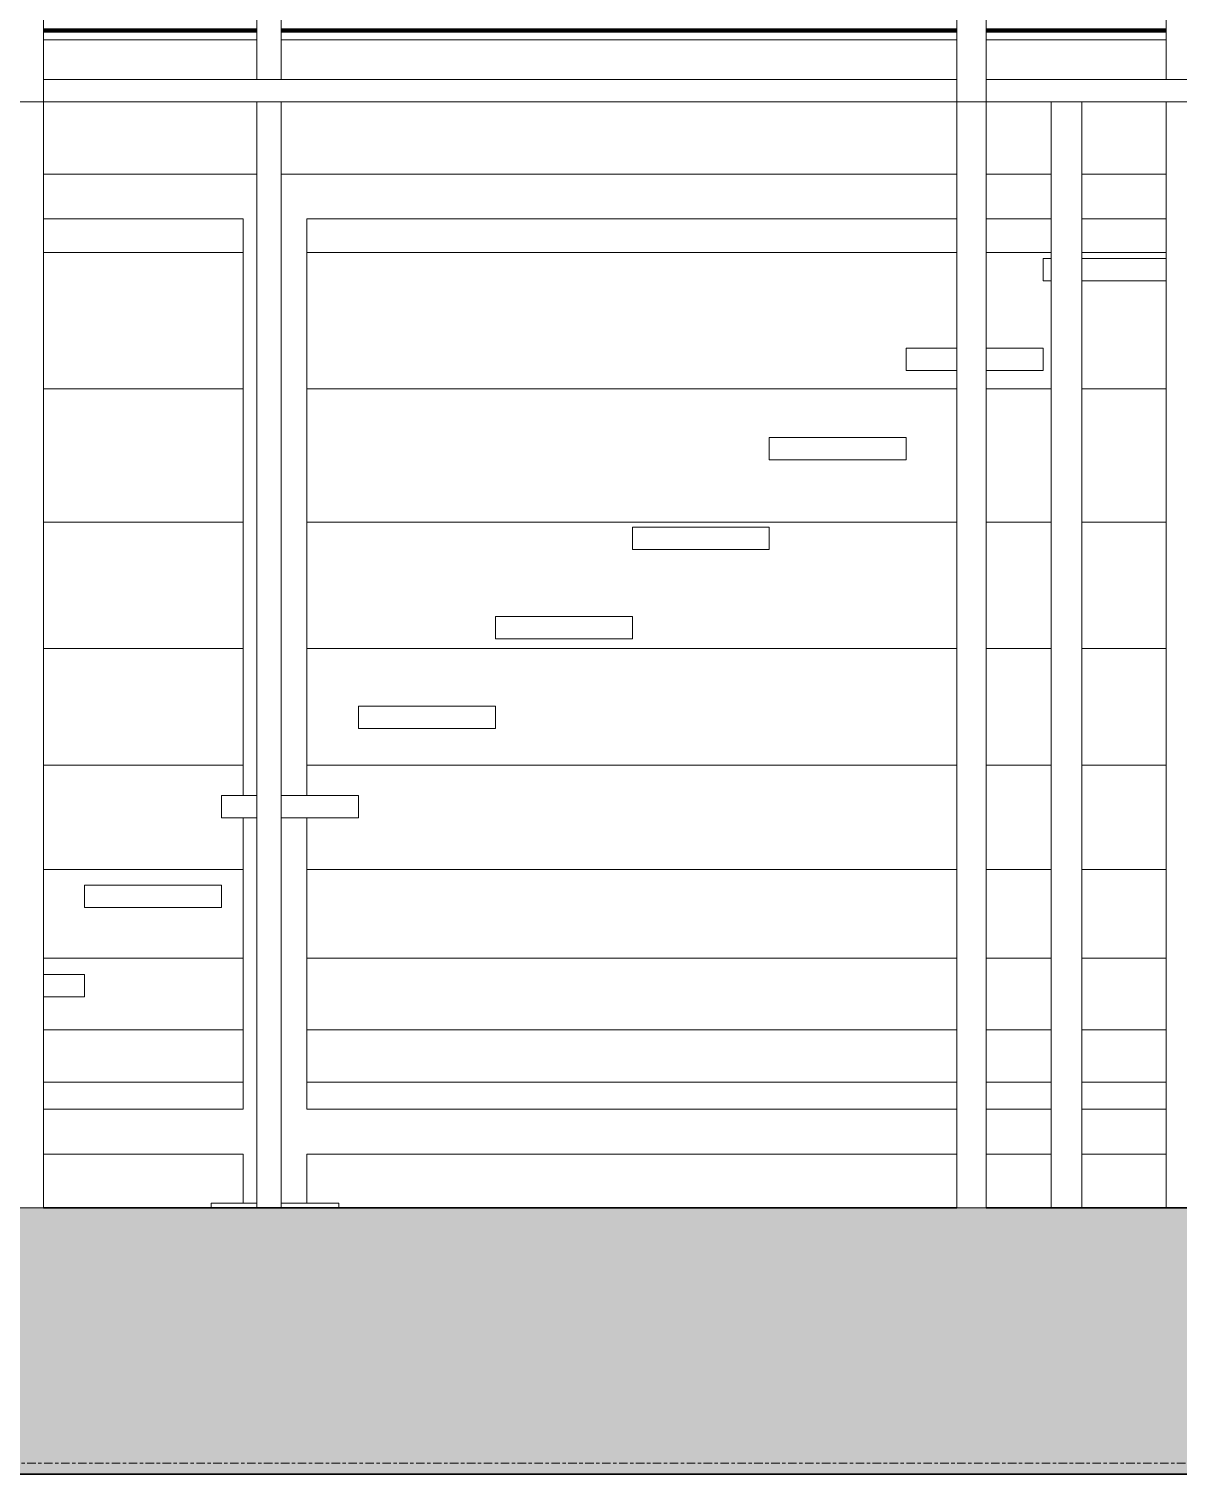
# Model space of a CAD drawing. Header units: centimetres. Extents: x -11896 to 2794, y -437 to 1921.
# Drawn here: x -10624.7 to -10408.9, y 44 to 315.3 of the extents above; entities that cross this region are included whole.
import ezdxf

# ---------------------------------------------------------------- set-up
doc = ezdxf.new("R2010")
doc.units = ezdxf.units.CM
doc.linetypes.add('Centre', pattern=[3.175, 0.635, -0.475, 1.59, -0.475])
for name, color, linetype, lineweight in [('A-FLOR', 7, 'Continuous', 9), ('A-FLOR-LEVL', 7, 'Continuous', 9), ('A-FLOR-PATT', 7, 'Continuous', 35), ('M-EQPM', 7, 'Continuous', 9)]:
    doc.layers.add(name, color=color, linetype=linetype, lineweight=lineweight)

# ---------------------------------------------------------------- blocks, each defined once
blk = doc.blocks.new('PQ_RVR_EST-01_ZZ_ZZ_MO_T_A_rvt-1-Sección 2-1')
at = {"layer": 'A-FLOR-PATT', "lineweight": 9, "true_color": 0x9a9a9a}
blk.add_hatch(color=253, dxfattribs=at).paths.add_polyline_path([(-11182.13, 44), (-5133.96, 44), (-5133.96, 94), (-11182.13, 94)])
at = {"layer": 'A-FLOR', "lineweight": 35}
for p, q in [((-10450.49, 94), (-10621.97, 94)), ((-10315.35, 94), (-10444.98, 94)), ((-11182.13, 44), (-5133.96, 44))]:
    blk.add_line(p, q, dxfattribs=at)
blk = doc.blocks.new('EQ-01-001 - EQ-01-001_dwg_Agrupar_952-1505045-Sección 2-1')
at = {"layer": 'M-EQPM', "color": 136, "true_color": 0x007f7f}
for p, q in [((-10434.24, 272.18), (-10434.24, 267.98)), ((-10434.24, 272.18), (-10432.73, 272.18)), ((-10434.24, 272.18), (-10432.73, 272.18)), ((-10434.24, 272.18), (-10434.24, 267.98)), ((-10426.98, 272.18), (-10411.18, 272.18)), ((-10426.98, 272.18), (-10411.18, 272.18)), ((-10426.98, 272.18), (-10411.18, 272.18)), ((-10434.24, 267.98), (-10432.73, 267.98)), ((-10432.73, 267.98), (-10434.24, 267.98)), ((-10426.98, 267.98), (-10411.18, 267.98)), ((-10411.18, 267.98), (-10426.98, 267.98)), ((-10411.18, 267.98), (-10426.98, 267.98))]:
    blk.add_line(p, q, dxfattribs=at)
at = {"layer": 'M-EQPM', "color": 136, "true_color": 0x007f7f, "flags": 128}
blk.add_lwpolyline([(-10432.73, 267.98), (-10434.24, 267.98), (-10434.24, 272.18), (-10432.73, 272.18)], dxfattribs=at)
blk = doc.blocks.new('EQ-01-001 - EQ-01-001_dwg_Agrupar_952-1505046-Sección 2-1')
at = {"layer": 'M-EQPM', "color": 136, "true_color": 0x007f7f}
for p, q in [((-10459.96, 255.38), (-10459.96, 251.18)), ((-10459.96, 255.38), (-10450.49, 255.38)), ((-10459.96, 255.38), (-10450.49, 255.38)), ((-10459.96, 255.38), (-10459.96, 251.18)), ((-10444.98, 255.38), (-10434.24, 255.38)), ((-10444.98, 255.38), (-10434.24, 255.38)), ((-10444.98, 255.38), (-10434.24, 255.38)), ((-10434.24, 251.18), (-10434.24, 255.38)), ((-10434.24, 251.18), (-10434.24, 255.38)), ((-10459.96, 251.18), (-10450.49, 251.18)), ((-10450.49, 251.18), (-10459.96, 251.18)), ((-10444.98, 251.18), (-10434.24, 251.18)), ((-10434.24, 251.18), (-10444.98, 251.18))]:
    blk.add_line(p, q, dxfattribs=at)
at = {"layer": 'M-EQPM', "color": 136, "true_color": 0x007f7f, "flags": 128}
for points in [[(-10450.49, 251.18), (-10459.96, 251.18), (-10459.96, 255.38), (-10450.49, 255.38)], [(-10434.24, 255.38), (-10434.24, 251.18), (-10444.98, 251.18)]]:
    blk.add_lwpolyline(points, dxfattribs=at)
blk = doc.blocks.new('EQ-01-001 - EQ-01-001_dwg_Agrupar_952-1505047-Sección 2-1')
at = {"layer": 'M-EQPM', "color": 136, "true_color": 0x007f7f}
for p, q in [((-10485.68, 238.58), (-10485.68, 234.38)), ((-10485.68, 238.58), (-10459.96, 238.58)), ((-10485.68, 238.58), (-10459.96, 238.58)), ((-10485.68, 238.58), (-10485.68, 234.38)), ((-10459.96, 234.38), (-10459.96, 238.58)), ((-10459.96, 234.38), (-10459.96, 238.58)), ((-10485.68, 234.38), (-10459.96, 234.38)), ((-10459.96, 234.38), (-10485.68, 234.38))]:
    blk.add_line(p, q, dxfattribs=at)
at = {"layer": 'M-EQPM', "color": 136, "true_color": 0x007f7f, "flags": 128}
blk.add_lwpolyline([(-10459.96, 238.58), (-10459.96, 234.38), (-10485.68, 234.38), (-10485.68, 238.58)], close=True, dxfattribs=at)
blk = doc.blocks.new('EQ-01-001 - EQ-01-001_dwg_Agrupar_952-1505049-Sección 2-1')
at = {"layer": 'M-EQPM', "color": 136, "true_color": 0x007f7f}
for p, q in [((-10511.39, 221.78), (-10511.39, 217.58)), ((-10511.39, 221.78), (-10485.68, 221.78)), ((-10511.39, 221.78), (-10485.68, 221.78)), ((-10511.39, 221.78), (-10511.39, 217.58)), ((-10485.68, 217.58), (-10485.68, 221.78)), ((-10485.68, 217.58), (-10485.68, 221.78)), ((-10511.39, 217.58), (-10485.68, 217.58)), ((-10485.68, 217.58), (-10511.39, 217.58))]:
    blk.add_line(p, q, dxfattribs=at)
at = {"layer": 'M-EQPM', "color": 136, "true_color": 0x007f7f, "flags": 128}
blk.add_lwpolyline([(-10485.68, 221.78), (-10485.68, 217.58), (-10511.39, 217.58), (-10511.39, 221.78)], close=True, dxfattribs=at)
blk = doc.blocks.new('EQ-01-001 - EQ-01-001_dwg_Agrupar_952-1505050-Sección 2-1')
at = {"layer": 'M-EQPM', "color": 136, "true_color": 0x007f7f}
for p, q in [((-10562.83, 188.18), (-10562.83, 183.98)), ((-10562.83, 188.18), (-10537.11, 188.18)), ((-10562.83, 188.18), (-10537.11, 188.18)), ((-10562.83, 188.18), (-10562.83, 183.98)), ((-10537.11, 183.98), (-10537.11, 188.18)), ((-10537.11, 183.98), (-10537.11, 188.18)), ((-10562.83, 183.98), (-10537.11, 183.98)), ((-10537.11, 183.98), (-10562.83, 183.98))]:
    blk.add_line(p, q, dxfattribs=at)
at = {"layer": 'M-EQPM', "color": 136, "true_color": 0x007f7f, "flags": 128}
blk.add_lwpolyline([(-10537.11, 188.18), (-10537.11, 183.98), (-10562.83, 183.98), (-10562.83, 188.18)], close=True, dxfattribs=at)
blk = doc.blocks.new('EQ-01-001 - EQ-01-001_dwg_Agrupar_952-1505051-Sección 2-1')
at = {"layer": 'M-EQPM', "color": 136, "true_color": 0x007f7f}
for p, q in [((-10537.11, 204.98), (-10537.11, 200.78)), ((-10537.11, 204.98), (-10511.39, 204.98)), ((-10537.11, 204.98), (-10511.39, 204.98)), ((-10537.11, 204.98), (-10537.11, 200.78)), ((-10511.39, 200.78), (-10511.39, 204.98)), ((-10511.39, 200.78), (-10511.39, 204.98)), ((-10537.11, 200.78), (-10511.39, 200.78)), ((-10511.39, 200.78), (-10537.11, 200.78))]:
    blk.add_line(p, q, dxfattribs=at)
at = {"layer": 'M-EQPM', "color": 136, "true_color": 0x007f7f, "flags": 128}
blk.add_lwpolyline([(-10511.39, 204.98), (-10511.39, 200.78), (-10537.11, 200.78), (-10537.11, 204.98)], close=True, dxfattribs=at)
blk = doc.blocks.new('EQ-01-001 - EQ-01-001_dwg_Agrupar_952-1505052-Sección 2-1')
at = {"layer": 'M-EQPM', "color": 136, "true_color": 0x007f7f}
for p, q in [((-10614.27, 154.58), (-10614.27, 150.38)), ((-10614.27, 154.58), (-10588.55, 154.58)), ((-10614.27, 154.58), (-10588.55, 154.58)), ((-10614.27, 154.58), (-10614.27, 150.38)), ((-10588.55, 150.38), (-10588.55, 154.58)), ((-10588.55, 150.38), (-10588.55, 154.58)), ((-10614.27, 150.38), (-10588.55, 150.38)), ((-10588.55, 150.38), (-10614.27, 150.38))]:
    blk.add_line(p, q, dxfattribs=at)
at = {"layer": 'M-EQPM', "color": 136, "true_color": 0x007f7f, "flags": 128}
blk.add_lwpolyline([(-10588.55, 154.58), (-10588.55, 150.38), (-10614.27, 150.38), (-10614.27, 154.58)], close=True, dxfattribs=at)
blk = doc.blocks.new('EQ-01-001 - EQ-01-001_dwg_Agrupar_952-1505053-Sección 2-1')
at = {"layer": 'M-EQPM', "color": 136, "true_color": 0x007f7f}
for p, q in [((-10639.99, 137.78), (-10639.99, 133.58)), ((-10639.99, 137.78), (-10627.48, 137.78)), ((-10639.99, 137.78), (-10627.48, 137.78)), ((-10639.99, 137.78), (-10639.99, 133.58)), ((-10621.97, 137.78), (-10614.27, 137.78)), ((-10621.97, 137.78), (-10614.27, 137.78)), ((-10621.97, 137.78), (-10614.27, 137.78)), ((-10614.27, 133.58), (-10614.27, 137.78)), ((-10614.27, 133.58), (-10614.27, 137.78)), ((-10639.99, 133.58), (-10627.48, 133.58)), ((-10627.48, 133.58), (-10639.99, 133.58)), ((-10621.97, 133.58), (-10614.27, 133.58)), ((-10614.27, 133.58), (-10621.97, 133.58))]:
    blk.add_line(p, q, dxfattribs=at)
at = {"layer": 'M-EQPM', "color": 136, "true_color": 0x007f7f, "flags": 128}
for points in [[(-10627.48, 133.58), (-10639.99, 133.58), (-10639.99, 137.78), (-10627.48, 137.78)], [(-10614.27, 137.78), (-10614.27, 133.58), (-10621.97, 133.58)]]:
    blk.add_lwpolyline(points, dxfattribs=at)
blk = doc.blocks.new('EQ-01-001 - EQ-01-001_dwg_Agrupar_952-1505054-Sección 2-1')
at = {"layer": 'M-EQPM', "color": 136, "true_color": 0x007f7f}
for p, q in [((-10588.55, 171.38), (-10588.55, 167.18)), ((-10588.55, 171.38), (-10581.89, 171.38)), ((-10588.55, 171.38), (-10581.89, 171.38)), ((-10588.55, 171.38), (-10588.55, 167.18)), ((-10577.37, 171.38), (-10562.83, 171.38)), ((-10577.37, 171.38), (-10562.83, 171.38)), ((-10577.37, 171.38), (-10562.83, 171.38)), ((-10562.83, 167.18), (-10562.83, 171.38)), ((-10562.83, 167.18), (-10562.83, 171.38)), ((-10588.55, 167.18), (-10581.89, 167.18)), ((-10581.89, 167.18), (-10588.55, 167.18)), ((-10577.37, 167.18), (-10562.83, 167.18)), ((-10562.83, 167.18), (-10577.37, 167.18))]:
    blk.add_line(p, q, dxfattribs=at)
at = {"layer": 'M-EQPM', "color": 136, "true_color": 0x007f7f, "flags": 128}
for points in [[(-10581.89, 167.18), (-10588.55, 167.18), (-10588.55, 171.38), (-10581.89, 171.38)], [(-10562.83, 171.38), (-10562.83, 167.18), (-10577.37, 167.18)]]:
    blk.add_lwpolyline(points, dxfattribs=at)
blk = doc.blocks.new('EQ-01-001 - EQ-01-001_dwg_Agrupar_321-1505072-Sección 2-1')
at = {"layer": 'M-EQPM', "color": 251, "true_color": 0x656565}
for p, q in [((-10581.89, 305.78), (-10581.89, 378.34)), ((-10581.89, 305.78), (-10581.89, 378.34)), ((-10581.89, 378.34), (-10581.89, 305.78)), ((-10577.37, 305.78), (-10577.37, 378.34)), ((-10577.37, 378.34), (-10577.37, 305.78)), ((-10577.37, 305.78), (-10577.37, 378.34)), ((-10581.89, 94), (-10581.89, 301.58)), ((-10581.89, 94), (-10581.89, 301.58)), ((-10581.89, 301.58), (-10581.89, 94)), ((-10577.37, 94), (-10577.37, 301.58)), ((-10577.37, 301.58), (-10577.37, 94)), ((-10577.37, 94), (-10577.37, 301.58))]:
    blk.add_line(p, q, dxfattribs=at)
blk = doc.blocks.new('EQ-01-001 - EQ-01-001_dwg_Agrupar_321-1505075-Sección 2-1')
at = {"layer": 'M-EQPM', "color": 251, "true_color": 0x656565}
for p, q in [((-10432.73, 94), (-10432.73, 301.58)), ((-10432.73, 94), (-10432.73, 301.58)), ((-10432.73, 301.58), (-10432.73, 94)), ((-10426.98, 94), (-10426.98, 301.58)), ((-10426.98, 301.58), (-10426.98, 94)), ((-10426.98, 94), (-10426.98, 301.58))]:
    blk.add_line(p, q, dxfattribs=at)
blk = doc.blocks.new('EQ-01-001 - EQ-01-001_dwg_Agrupar_321-1505077-Sección 2-1')
at = {"layer": 'M-EQPM', "color": 251, "true_color": 0x656565}
for p, q in [((-10411.18, 305.78), (-10411.18, 378.34)), ((-10411.18, 305.78), (-10411.18, 378.34)), ((-10411.18, 378.34), (-10411.18, 305.78)), ((-10406.65, 305.78), (-10406.65, 378.34)), ((-10406.65, 378.34), (-10406.65, 305.78)), ((-10406.65, 305.78), (-10406.65, 378.34)), ((-10411.18, 94), (-10411.18, 301.58)), ((-10411.18, 94), (-10411.18, 301.58)), ((-10411.18, 301.58), (-10411.18, 94)), ((-10406.65, 94), (-10406.65, 301.58)), ((-10406.65, 301.58), (-10406.65, 94)), ((-10406.65, 94), (-10406.65, 301.58))]:
    blk.add_line(p, q, dxfattribs=at)
blk = doc.blocks.new('EQ-01-001 - EQ-01-001_dwg_Agrupar_688-1505083-Sección 2-1')
at = {"layer": 'M-EQPM', "color": 8, "true_color": 0x808080}
for p, q in [((-10450.49, 305.78), (-10621.97, 305.78)), ((-10621.97, 305.78), (-10450.49, 305.78)), ((-10621.97, 305.78), (-10450.49, 305.78)), ((-10331.37, 305.78), (-10444.98, 305.78)), ((-10444.98, 305.78), (-10331.37, 305.78)), ((-10444.98, 305.78), (-10331.37, 305.78)), ((-10450.49, 301.58), (-10621.97, 301.58)), ((-10450.49, 301.58), (-10621.97, 301.58)), ((-10450.49, 301.58), (-10621.97, 301.58)), ((-10331.37, 301.58), (-10444.98, 301.58)), ((-10331.37, 301.58), (-10444.98, 301.58))]:
    blk.add_line(p, q, dxfattribs=at)
at = {"layer": 'M-EQPM', "color": 8, "true_color": 0x808080, "flags": 128}
blk.add_lwpolyline([(-10331.37, 305.78), (-10331.37, 301.58), (-10444.98, 301.58)], dxfattribs=at)
blk = doc.blocks.new('EQ-01-001 - EQ-01-001_dwg_Agrupar_1649-1505084-Sección 2-1')
for name in ['EQ-01-001 - EQ-01-001_dwg_Agrupar_321-1505072-Sección 2-1', 'EQ-01-001 - EQ-01-001_dwg_Agrupar_321-1505077-Sección 2-1', 'EQ-01-001 - EQ-01-001_dwg_Agrupar_688-1505083-Sección 2-1', 'EQ-01-001 - EQ-01-001_dwg_Agrupar_321-1505075-Sección 2-1', 'EQ-01-001 - EQ-01-001_dwg_Agrupar_952-1505045-Sección 2-1', 'EQ-01-001 - EQ-01-001_dwg_Agrupar_952-1505046-Sección 2-1', 'EQ-01-001 - EQ-01-001_dwg_Agrupar_952-1505047-Sección 2-1', 'EQ-01-001 - EQ-01-001_dwg_Agrupar_952-1505049-Sección 2-1', 'EQ-01-001 - EQ-01-001_dwg_Agrupar_952-1505051-Sección 2-1', 'EQ-01-001 - EQ-01-001_dwg_Agrupar_952-1505050-Sección 2-1', 'EQ-01-001 - EQ-01-001_dwg_Agrupar_952-1505054-Sección 2-1', 'EQ-01-001 - EQ-01-001_dwg_Agrupar_952-1505052-Sección 2-1', 'EQ-01-001 - EQ-01-001_dwg_Agrupar_952-1505053-Sección 2-1']:
    blk.add_blockref(name, (0, 0))
blk = doc.blocks.new('EQ-01-001 - EQ-01-001_dwg_Agrupar_321-1505132-Sección 2-1')
at = {"layer": 'M-EQPM', "color": 251, "true_color": 0x656565}
for p, q in [((-10627.48, 301.58), (-10627.48, 378.34)), ((-10621.97, 378.34), (-10627.48, 378.34)), ((-10627.48, 378.34), (-10627.48, 301.58)), ((-10627.48, 378.34), (-10621.97, 378.34)), ((-10621.97, 301.58), (-10621.97, 378.34)), ((-10621.97, 301.58), (-10621.97, 378.34))]:
    blk.add_line(p, q, dxfattribs=at)
at = {"layer": 'M-EQPM', "color": 251, "true_color": 0x656565, "flags": 128}
blk.add_lwpolyline([(-10627.48, 301.58), (-10627.48, 378.34), (-10621.97, 378.34), (-10621.97, 301.58)], dxfattribs=at)
blk = doc.blocks.new('EQ-01-001 - EQ-01-001_dwg_Agrupar_321-1505133-Sección 2-1')
at = {"layer": 'M-EQPM', "color": 251, "true_color": 0x656565}
for p, q in [((-10627.48, 94), (-10627.48, 301.58)), ((-10621.97, 301.58), (-10627.48, 301.58)), ((-10627.48, 301.58), (-10621.97, 301.58)), ((-10621.97, 94), (-10621.97, 301.58)), ((-10621.97, 94), (-10621.97, 301.58)), ((-10627.48, 94), (-10621.97, 94))]:
    blk.add_line(p, q, dxfattribs=at)
at = {"layer": 'M-EQPM', "color": 251, "true_color": 0x656565, "flags": 128}
blk.add_lwpolyline([(-10627.48, 301.58), (-10627.48, 94), (-10621.97, 94)], dxfattribs=at)
blk.add_lwpolyline([(-10621.97, 94), (-10627.48, 94), (-10627.48, 301.58), (-10621.97, 301.58)], close=True, dxfattribs=at)
blk = doc.blocks.new('EQ-01-001 - EQ-01-001_dwg_Agrupar_321-1505135-Sección 2-1')
at = {"layer": 'M-EQPM', "color": 251, "true_color": 0x656565}
for p, q in [((-10450.49, 301.58), (-10450.49, 378.34)), ((-10450.49, 378.34), (-10450.49, 301.58)), ((-10450.49, 301.58), (-10450.49, 378.34)), ((-10444.98, 301.58), (-10444.98, 378.34)), ((-10444.98, 301.58), (-10444.98, 378.34)), ((-10444.98, 378.34), (-10444.98, 301.58))]:
    blk.add_line(p, q, dxfattribs=at)
blk = doc.blocks.new('EQ-01-001 - EQ-01-001_dwg_Agrupar_321-1505136-Sección 2-1')
at = {"layer": 'M-EQPM', "color": 251, "true_color": 0x656565}
for p, q in [((-10450.49, 94), (-10450.49, 301.58)), ((-10444.98, 301.58), (-10450.49, 301.58)), ((-10450.49, 301.58), (-10444.98, 301.58)), ((-10444.98, 94), (-10444.98, 301.58)), ((-10444.98, 94), (-10444.98, 301.58)), ((-10450.49, 94), (-10444.98, 94))]:
    blk.add_line(p, q, dxfattribs=at)
at = {"layer": 'M-EQPM', "color": 251, "true_color": 0x656565, "flags": 128}
blk.add_lwpolyline([(-10450.49, 301.58), (-10450.49, 94), (-10444.98, 94)], dxfattribs=at)
blk.add_lwpolyline([(-10444.98, 94), (-10450.49, 94), (-10450.49, 301.58), (-10444.98, 301.58)], close=True, dxfattribs=at)
blk = doc.blocks.new('EQ-01-001 - EQ-01-001_dwg_Agrupar_686-1505143-Sección 2-1')
for name in ['EQ-01-001 - EQ-01-001_dwg_Agrupar_321-1505132-Sección 2-1', 'EQ-01-001 - EQ-01-001_dwg_Agrupar_321-1505135-Sección 2-1', 'EQ-01-001 - EQ-01-001_dwg_Agrupar_321-1505133-Sección 2-1', 'EQ-01-001 - EQ-01-001_dwg_Agrupar_321-1505136-Sección 2-1']:
    blk.add_blockref(name, (0, 0))
blk = doc.blocks.new('EQ-01-001 - EQ-01-001_dwg_Agrupar_781-1505150-Sección 2-1')
for name in ['EQ-01-001 - EQ-01-001_dwg_Agrupar_686-1505143-Sección 2-1', 'EQ-01-001 - EQ-01-001_dwg_Agrupar_1649-1505084-Sección 2-1']:
    blk.add_blockref(name, (0, 0))
blk = doc.blocks.new('EQ-01-001 - EQ-01-001_dwg-1504998-Sección 2-1')
blk.add_blockref('EQ-01-001 - EQ-01-001_dwg_Agrupar_781-1505150-Sección 2-1', (0, 0))
blk = doc.blocks.new('EQ-01-001 - EQ-01-001-1479796-Sección 2-1')
blk.add_blockref('EQ-01-001 - EQ-01-001_dwg-1504998-Sección 2-1', (0, 0))
blk = doc.blocks.new('EQ-01-005 - EQ-01-005_dwg_Agrupar_356-1507029-Sección 2-1')
at = {"layer": 'M-EQPM', "color": 251, "true_color": 0x656565}
for p, q in [((-10581.89, 288.04), (-10621.97, 288.04)), ((-10581.89, 288.04), (-10621.97, 288.04)), ((-10581.89, 288.04), (-10621.97, 288.04)), ((-10450.49, 288.04), (-10577.37, 288.04)), ((-10450.49, 288.04), (-10577.37, 288.04)), ((-10450.49, 288.04), (-10577.37, 288.04)), ((-10432.73, 288.04), (-10444.98, 288.04)), ((-10432.73, 288.04), (-10444.98, 288.04)), ((-10432.73, 288.04), (-10444.98, 288.04)), ((-10411.18, 288.04), (-10426.98, 288.04)), ((-10411.18, 288.04), (-10426.98, 288.04)), ((-10411.18, 288.04), (-10426.98, 288.04)), ((-10584.51, 279.64), (-10621.97, 279.64)), ((-10621.97, 279.64), (-10584.51, 279.64)), ((-10584.51, 279.64), (-10584.51, 171.38)), ((-10584.51, 171.38), (-10584.51, 279.64)), ((-10450.49, 279.64), (-10572.5, 279.64)), ((-10572.5, 171.38), (-10572.5, 279.64)), ((-10572.5, 279.64), (-10450.49, 279.64)), ((-10572.5, 279.64), (-10572.5, 171.38)), ((-10432.73, 279.64), (-10444.98, 279.64)), ((-10444.98, 279.64), (-10432.73, 279.64)), ((-10444.98, 279.64), (-10432.73, 279.64)), ((-10411.18, 279.64), (-10426.98, 279.64)), ((-10426.98, 279.64), (-10411.18, 279.64)), ((-10426.98, 279.64), (-10411.18, 279.64)), ((-10584.51, 167.18), (-10584.51, 112.48)), ((-10584.51, 167.18), (-10584.51, 112.48)), ((-10584.51, 112.48), (-10584.51, 167.18)), ((-10572.5, 112.48), (-10572.5, 167.18)), ((-10621.97, 112.48), (-10584.51, 112.48)), ((-10450.49, 112.48), (-10572.5, 112.48)), ((-10450.49, 112.48), (-10572.5, 112.48)), ((-10450.49, 112.48), (-10572.5, 112.48)), ((-10432.73, 112.48), (-10444.98, 112.48)), ((-10432.73, 112.48), (-10444.98, 112.48)), ((-10432.73, 112.48), (-10444.98, 112.48)), ((-10411.18, 112.48), (-10426.98, 112.48)), ((-10411.18, 112.48), (-10426.98, 112.48)), ((-10411.18, 112.48), (-10426.98, 112.48)), ((-10584.51, 104.08), (-10621.97, 104.08)), ((-10621.97, 104.08), (-10584.51, 104.08)), ((-10584.51, 104.08), (-10584.51, 94.84)), ((-10584.51, 94.84), (-10584.51, 104.08)), ((-10450.49, 104.08), (-10572.5, 104.08)), ((-10572.5, 104.08), (-10572.5, 94.84)), ((-10572.5, 94.84), (-10572.5, 104.08)), ((-10572.5, 104.08), (-10450.49, 104.08)), ((-10432.73, 104.08), (-10444.98, 104.08)), ((-10444.98, 104.08), (-10432.73, 104.08)), ((-10444.98, 104.08), (-10432.73, 104.08)), ((-10411.18, 104.08), (-10426.98, 104.08)), ((-10426.98, 104.08), (-10411.18, 104.08)), ((-10426.98, 104.08), (-10411.18, 104.08)), ((-10581.89, 94.84), (-10590.52, 94.84)), ((-10590.52, 94.84), (-10590.52, 94)), ((-10590.52, 94.84), (-10581.89, 94.84)), ((-10590.52, 94), (-10590.52, 94.84)), ((-10566.49, 94.84), (-10577.37, 94.84)), ((-10577.37, 94.84), (-10566.49, 94.84)), ((-10566.49, 94.84), (-10566.49, 94)), ((-10566.49, 94.84), (-10566.49, 94))]:
    blk.add_line(p, q, dxfattribs=at)
at = {"layer": 'M-EQPM', "color": 251, "true_color": 0x656565, "flags": 128}
for points in [[(-10621.97, 279.64), (-10584.51, 279.64), (-10584.51, 171.38)], [(-10572.5, 171.38), (-10572.5, 279.64), (-10450.49, 279.64)], [(-10621.97, 104.08), (-10584.51, 104.08), (-10584.51, 94.84)], [(-10572.5, 94.84), (-10572.5, 104.08), (-10450.49, 104.08)], [(-10590.52, 94), (-10590.52, 94.84), (-10581.89, 94.84)], [(-10577.37, 94.84), (-10566.49, 94.84), (-10566.49, 94)]]:
    blk.add_lwpolyline(points, dxfattribs=at)
for points in [[(-10572.5, 167.18), (-10572.5, 112.48)], [(-10621.97, 112.48), (-10584.51, 112.48)]]:
    blk.add_lwpolyline(points, close=True, dxfattribs=at)
blk = doc.blocks.new('EQ-01-005 - EQ-01-005_dwg_Agrupar_357-1507030-Sección 2-1')
at = {"layer": 'M-EQPM', "color": 253, "true_color": 0x999999}
for p, q in [((-10621.97, 315.27), (-10581.89, 315.27)), ((-10581.89, 315.27), (-10621.97, 315.27)), ((-10621.97, 315.27), (-10581.89, 315.27)), ((-10621.97, 315.21), (-10581.89, 315.21)), ((-10621.97, 315.21), (-10581.89, 315.21)), ((-10621.97, 315.21), (-10581.89, 315.21)), ((-10581.89, 315.17), (-10621.97, 315.17)), ((-10621.97, 315.14), (-10581.89, 315.14)), ((-10581.89, 315.14), (-10621.97, 315.14)), ((-10581.89, 315.14), (-10621.97, 315.14)), ((-10621.97, 315.06), (-10581.89, 315.06)), ((-10621.97, 315.06), (-10581.89, 315.06)), ((-10621.97, 315.06), (-10581.89, 315.06)), ((-10621.97, 314.97), (-10581.89, 314.97)), ((-10621.97, 314.97), (-10581.89, 314.97)), ((-10581.89, 314.97), (-10621.97, 314.97)), ((-10621.97, 314.88), (-10581.89, 314.88)), ((-10581.89, 314.88), (-10621.97, 314.88)), ((-10581.89, 314.88), (-10621.97, 314.88)), ((-10621.97, 314.83), (-10581.89, 314.82)), ((-10621.97, 314.83), (-10581.89, 314.82)), ((-10581.89, 314.82), (-10621.97, 314.83)), ((-10621.97, 314.75), (-10581.89, 314.75)), ((-10621.97, 314.75), (-10581.89, 314.75)), ((-10581.89, 314.75), (-10621.97, 314.75)), ((-10577.37, 315.27), (-10450.49, 315.27)), ((-10450.49, 315.27), (-10577.37, 315.27)), ((-10577.37, 315.27), (-10450.49, 315.27)), ((-10577.37, 315.21), (-10450.49, 315.21)), ((-10577.37, 315.21), (-10450.49, 315.21)), ((-10577.37, 315.21), (-10450.49, 315.21)), ((-10450.49, 315.17), (-10577.37, 315.17)), ((-10577.37, 315.14), (-10450.49, 315.14)), ((-10450.49, 315.14), (-10577.37, 315.14)), ((-10450.49, 315.14), (-10577.37, 315.14)), ((-10577.37, 315.06), (-10450.49, 315.06)), ((-10577.37, 315.06), (-10450.49, 315.06)), ((-10577.37, 315.06), (-10450.49, 315.06)), ((-10577.37, 314.97), (-10450.49, 314.97)), ((-10577.37, 314.97), (-10450.49, 314.97)), ((-10450.49, 314.97), (-10577.37, 314.97)), ((-10577.37, 314.88), (-10450.49, 314.88)), ((-10450.49, 314.88), (-10577.37, 314.88)), ((-10450.49, 314.88), (-10577.37, 314.88)), ((-10577.37, 314.82), (-10450.49, 314.8)), ((-10577.37, 314.82), (-10450.49, 314.8)), ((-10450.49, 314.8), (-10577.37, 314.82)), ((-10577.37, 314.75), (-10450.49, 314.73)), ((-10577.37, 314.75), (-10450.49, 314.73)), ((-10450.49, 314.73), (-10577.37, 314.75)), ((-10444.98, 315.27), (-10411.18, 315.27)), ((-10411.18, 315.27), (-10444.98, 315.27)), ((-10444.98, 315.27), (-10411.18, 315.27)), ((-10444.98, 315.21), (-10411.18, 315.21)), ((-10444.98, 315.21), (-10411.18, 315.21)), ((-10444.98, 315.21), (-10411.18, 315.21)), ((-10411.18, 315.17), (-10444.98, 315.17)), ((-10444.98, 315.14), (-10411.18, 315.14)), ((-10411.18, 315.14), (-10444.98, 315.14)), ((-10411.18, 315.14), (-10444.98, 315.14)), ((-10444.98, 315.06), (-10411.18, 315.06)), ((-10444.98, 315.06), (-10411.18, 315.06)), ((-10444.98, 315.06), (-10411.18, 315.06)), ((-10444.98, 314.97), (-10411.18, 314.97)), ((-10444.98, 314.97), (-10411.18, 314.97)), ((-10411.18, 314.97), (-10444.98, 314.97)), ((-10444.98, 314.88), (-10411.18, 314.88)), ((-10411.18, 314.88), (-10444.98, 314.88)), ((-10411.18, 314.88), (-10444.98, 314.88)), ((-10444.98, 314.8), (-10411.18, 314.79)), ((-10444.98, 314.8), (-10411.18, 314.79)), ((-10411.18, 314.79), (-10444.98, 314.8)), ((-10444.98, 314.73), (-10411.18, 314.73)), ((-10444.98, 314.73), (-10411.18, 314.73)), ((-10411.18, 314.73), (-10444.98, 314.73)), ((-10621.97, 314.67), (-10581.89, 314.67)), ((-10621.97, 314.67), (-10581.89, 314.67)), ((-10621.97, 314.67), (-10581.89, 314.67)), ((-10621.97, 313.24), (-10581.89, 313.24)), ((-10621.97, 313.24), (-10581.89, 313.24)), ((-10621.97, 313.24), (-10581.89, 313.24)), ((-10577.37, 314.67), (-10450.49, 314.67)), ((-10577.37, 314.67), (-10450.49, 314.67)), ((-10577.37, 314.67), (-10450.49, 314.67)), ((-10577.37, 313.24), (-10450.49, 313.24)), ((-10577.37, 313.24), (-10450.49, 313.24)), ((-10577.37, 313.24), (-10450.49, 313.24)), ((-10444.98, 314.67), (-10411.18, 314.67)), ((-10444.98, 314.67), (-10411.18, 314.67)), ((-10444.98, 314.67), (-10411.18, 314.67)), ((-10444.98, 313.24), (-10411.18, 313.24)), ((-10444.98, 313.24), (-10411.18, 313.24)), ((-10444.98, 313.24), (-10411.18, 313.24)), ((-10621.97, 273.34), (-10584.51, 273.34)), ((-10584.51, 273.34), (-10621.97, 273.34)), ((-10584.51, 273.34), (-10621.97, 273.34)), ((-10572.5, 273.34), (-10450.49, 273.34)), ((-10450.49, 273.34), (-10572.5, 273.34)), ((-10450.49, 273.34), (-10572.5, 273.34)), ((-10444.98, 273.34), (-10432.73, 273.34)), ((-10432.73, 273.34), (-10444.98, 273.34)), ((-10432.73, 273.34), (-10444.98, 273.34)), ((-10426.98, 273.34), (-10411.18, 273.34)), ((-10411.18, 273.34), (-10426.98, 273.34)), ((-10411.18, 273.34), (-10426.98, 273.34)), ((-10621.97, 247.72), (-10584.51, 247.72)), ((-10584.51, 247.72), (-10621.97, 247.72)), ((-10621.97, 247.72), (-10584.51, 247.72)), ((-10572.5, 247.72), (-10450.49, 247.72)), ((-10450.49, 247.72), (-10572.5, 247.72)), ((-10572.5, 247.72), (-10450.49, 247.72)), ((-10444.98, 247.72), (-10432.73, 247.72)), ((-10432.73, 247.72), (-10444.98, 247.72)), ((-10444.98, 247.72), (-10432.73, 247.72)), ((-10426.98, 247.72), (-10411.18, 247.72)), ((-10411.18, 247.72), (-10426.98, 247.72)), ((-10426.98, 247.72), (-10411.18, 247.72)), ((-10621.97, 222.72), (-10584.51, 222.72)), ((-10584.51, 222.72), (-10621.97, 222.72)), ((-10621.97, 222.72), (-10584.51, 222.72)), ((-10572.5, 222.72), (-10450.49, 222.72)), ((-10450.49, 222.72), (-10572.5, 222.72)), ((-10572.5, 222.72), (-10450.49, 222.72)), ((-10444.98, 222.72), (-10432.73, 222.72)), ((-10432.73, 222.72), (-10444.98, 222.72)), ((-10444.98, 222.72), (-10432.73, 222.72)), ((-10426.98, 222.72), (-10411.18, 222.72)), ((-10411.18, 222.72), (-10426.98, 222.72)), ((-10426.98, 222.72), (-10411.18, 222.72)), ((-10621.97, 198.98), (-10584.51, 198.98)), ((-10584.51, 198.98), (-10621.97, 198.98)), ((-10621.97, 198.98), (-10584.51, 198.98)), ((-10572.5, 198.98), (-10450.49, 198.98)), ((-10450.49, 198.98), (-10572.5, 198.98)), ((-10572.5, 198.98), (-10450.49, 198.98)), ((-10444.98, 198.98), (-10432.73, 198.98)), ((-10432.73, 198.98), (-10444.98, 198.98)), ((-10444.98, 198.98), (-10432.73, 198.98)), ((-10426.98, 198.98), (-10411.18, 198.98)), ((-10411.18, 198.98), (-10426.98, 198.98)), ((-10426.98, 198.98), (-10411.18, 198.98)), ((-10621.97, 177.06), (-10584.51, 177.06)), ((-10584.51, 177.06), (-10621.97, 177.06)), ((-10621.97, 177.06), (-10584.51, 177.06)), ((-10572.5, 177.06), (-10450.49, 177.06)), ((-10450.49, 177.06), (-10572.5, 177.06)), ((-10572.5, 177.06), (-10450.49, 177.06)), ((-10444.98, 177.06), (-10432.73, 177.06)), ((-10432.73, 177.06), (-10444.98, 177.06)), ((-10444.98, 177.06), (-10432.73, 177.06)), ((-10426.98, 177.06), (-10411.18, 177.06)), ((-10411.18, 177.06), (-10426.98, 177.06)), ((-10426.98, 177.06), (-10411.18, 177.06)), ((-10621.97, 157.52), (-10584.51, 157.52)), ((-10584.51, 157.52), (-10621.97, 157.52)), ((-10621.97, 157.52), (-10584.51, 157.52)), ((-10572.5, 157.52), (-10450.49, 157.52)), ((-10450.49, 157.52), (-10572.5, 157.52)), ((-10572.5, 157.52), (-10450.49, 157.52)), ((-10444.98, 157.52), (-10432.73, 157.52)), ((-10432.73, 157.52), (-10444.98, 157.52)), ((-10444.98, 157.52), (-10432.73, 157.52)), ((-10426.98, 157.52), (-10411.18, 157.52)), ((-10411.18, 157.52), (-10426.98, 157.52)), ((-10426.98, 157.52), (-10411.18, 157.52)), ((-10621.97, 140.82), (-10584.51, 140.82)), ((-10584.51, 140.82), (-10621.97, 140.82)), ((-10621.97, 140.82), (-10584.51, 140.82)), ((-10572.5, 140.82), (-10450.49, 140.82)), ((-10450.49, 140.82), (-10572.5, 140.82)), ((-10572.5, 140.82), (-10450.49, 140.82)), ((-10444.98, 140.82), (-10432.73, 140.82)), ((-10432.73, 140.82), (-10444.98, 140.82)), ((-10444.98, 140.82), (-10432.73, 140.82)), ((-10426.98, 140.82), (-10411.18, 140.82)), ((-10411.18, 140.82), (-10426.98, 140.82)), ((-10426.98, 140.82), (-10411.18, 140.82)), ((-10621.97, 127.39), (-10584.51, 127.39)), ((-10584.51, 127.39), (-10621.97, 127.39)), ((-10621.97, 127.39), (-10584.51, 127.39)), ((-10572.5, 127.39), (-10450.49, 127.39)), ((-10450.49, 127.39), (-10572.5, 127.39)), ((-10572.5, 127.39), (-10450.49, 127.39)), ((-10444.98, 127.39), (-10432.73, 127.39)), ((-10432.73, 127.39), (-10444.98, 127.39)), ((-10444.98, 127.39), (-10432.73, 127.39)), ((-10426.98, 127.39), (-10411.18, 127.39)), ((-10411.18, 127.39), (-10426.98, 127.39)), ((-10426.98, 127.39), (-10411.18, 127.39)), ((-10621.97, 117.56), (-10584.51, 117.56)), ((-10584.51, 117.56), (-10621.97, 117.56)), ((-10621.97, 117.56), (-10584.51, 117.56)), ((-10572.5, 117.56), (-10450.49, 117.56)), ((-10450.49, 117.56), (-10572.5, 117.56)), ((-10572.5, 117.56), (-10450.49, 117.56)), ((-10444.98, 117.56), (-10432.73, 117.56)), ((-10432.73, 117.56), (-10444.98, 117.56)), ((-10444.98, 117.56), (-10432.73, 117.56)), ((-10426.98, 117.56), (-10411.18, 117.56)), ((-10411.18, 117.56), (-10426.98, 117.56)), ((-10426.98, 117.56), (-10411.18, 117.56))]:
    blk.add_line(p, q, dxfattribs=at)
blk = doc.blocks.new('EQ-01-005 - EQ-01-005_dwg_133_CHILLER_dwg-1507034-Sección 2-1')
for name in ['EQ-01-005 - EQ-01-005_dwg_Agrupar_357-1507030-Sección 2-1', 'EQ-01-005 - EQ-01-005_dwg_Agrupar_356-1507029-Sección 2-1']:
    blk.add_blockref(name, (0, 0))
blk = doc.blocks.new('EQ-01-005 - EQ-01-005_dwg_Agrupar_320-1507037-Sección 2-1')
blk.add_blockref('EQ-01-005 - EQ-01-005_dwg_133_CHILLER_dwg-1507034-Sección 2-1', (0, 0))
blk = doc.blocks.new('EQ-01-005 - EQ-01-005_dwg-1507028-Sección 2-1')
blk.add_blockref('EQ-01-005 - EQ-01-005_dwg_Agrupar_320-1507037-Sección 2-1', (0, 0))
blk = doc.blocks.new('EQ-01-005 - EQ-01-005-1485178-Sección 2-1')
blk.add_blockref('EQ-01-005 - EQ-01-005_dwg-1507028-Sección 2-1', (0, 0))
blk = doc.blocks.new('PQ_RVR_MEP-01_ZZ_ZZ_MO_T_A_rvt-1-Sección 2-1')
at = {"layer": 'M-EQPM', "lineweight": 9}
for name in ['EQ-01-001 - EQ-01-001-1479796-Sección 2-1', 'EQ-01-005 - EQ-01-005-1485178-Sección 2-1']:
    blk.add_blockref(name, (0, 0), dxfattribs=at)

msp = doc.modelspace()

# ---------------------------------------------------------------- hatches: boundary and pattern name
at = {"layer": 'A-FLOR-PATT', "lineweight": 9, "true_color": 0x9a9a9a}
msp.add_hatch(color=253, dxfattribs=at).paths.add_polyline_path([(-11388.747, 44), (-5133.963, 44), (-5133.963, 94), (-11388.747, 94)])

# ---------------------------------------------------------------- linework, layer by layer
at = {"layer": 'A-FLOR', "lineweight": 35}
for p, q in [((-10450.493, 94), (-10621.966, 94)), ((-10315.346, 94), (-10444.978, 94)), ((-11388.747, 44), (-5133.963, 44))]:
    msp.add_line(p, q, dxfattribs=at)
at = {"layer": 'A-FLOR-LEVL', "color": 253, "linetype": 'Centre', "true_color": 0xaaaaaa}
for p, q in [((-11896.135, 94), (-4860.713, 94)), ((-11896.135, 46.025), (-4860.713, 46.025))]:
    msp.add_line(p, q, dxfattribs=at)

# ---------------------------------------------------------------- block references
at = {"lineweight": 5}
for name in ['PQ_RVR_EST-01_ZZ_ZZ_MO_T_A_rvt-1-Sección 2-1', 'PQ_RVR_MEP-01_ZZ_ZZ_MO_T_A_rvt-1-Sección 2-1']:
    msp.add_blockref(name, (0, 0), dxfattribs=at)

doc.saveas('drawing.dxf')
